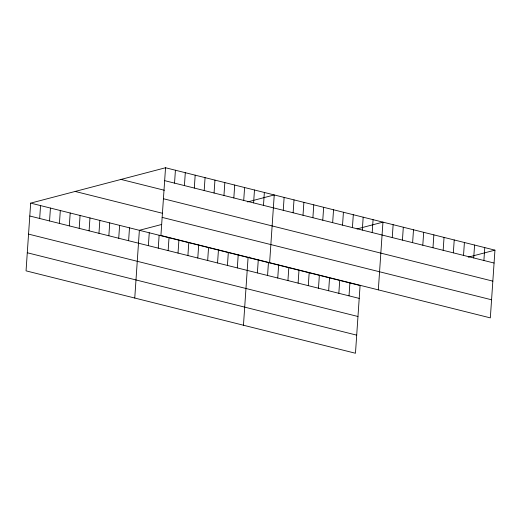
<?xml version="1.0" encoding="UTF-8"?>
<svg xmlns="http://www.w3.org/2000/svg" width="521" height="521" viewBox="0 0 521 521"><rect width="100%" height="100%" fill="white"/><g stroke="black" fill="none" stroke-linecap="round" stroke-linejoin="round"><path stroke-width="0.78" d="M30.667 203.118L26.05 270.855L355.465 353.245L360.083 285.508L30.667 203.118L165.535 167.755L494.95 250.145L490.333 317.882L160.917 235.492L165.535 167.755M39.674 218.481L40.553 205.593M49.554 220.95L50.433 208.061M59.44 223.424L60.312 210.536M69.319 225.899L70.198 213.004M79.199 228.367L80.078 215.479M89.084 230.842L89.964 217.947M98.964 233.31L99.843 220.422M108.85 235.785L109.729 222.89M118.729 238.253L119.609 225.365M128.615 240.728L129.495 227.833M134.757 298.045L139.374 230.308L161.627 224.473M148.381 245.671L149.26 232.783M158.26 248.139L159.139 235.251M168.146 250.614L169.019 237.726M174.542 183.118L175.414 170.23M178.026 253.082L178.905 240.194M184.421 185.587L185.3 172.698M187.905 255.557L188.784 242.669M194.3 188.061L195.18 175.173M197.791 258.025L198.67 245.137M204.186 190.53L205.066 177.641M207.671 260.5L208.55 247.612M214.066 193.004L214.945 180.116M217.557 262.968L218.436 250.08M223.952 195.473L224.831 182.584M227.436 265.443L228.315 252.555M233.831 197.947L234.71 185.059M237.322 267.911L238.201 255.023M243.717 200.416L244.596 187.527M243.463 325.234L248.081 257.498L249.566 257.107M253.597 202.89L254.476 190.002M257.387 272.932L258.266 260.044M263.483 205.365L264.362 192.47M267.566 275.479L268.445 262.591M269.624 262.682L274.241 194.945L247.54 201.946M277.752 278.025L278.624 265.137M283.248 210.308L284.127 197.413M287.931 280.572L288.81 267.683M293.128 212.776L294.007 199.888M298.11 283.118L298.989 270.23M303.014 215.251L303.886 202.356M308.295 285.664L309.174 272.776M312.893 217.719L313.772 204.831M322.773 220.194L323.652 207.299M318.474 288.211L319.353 275.322M332.659 222.662L333.538 209.774M328.66 290.757L329.539 277.869M342.538 225.137L343.417 212.242M338.839 293.303L339.718 280.415M352.424 227.605L353.303 214.717M349.024 295.85L349.904 282.962M362.303 230.08L363.183 217.192M372.189 232.548L373.069 219.66M378.331 289.865L382.948 222.135L356.989 228.94M392.254 237.569L393.134 224.681M402.433 240.116L403.313 227.228M412.619 242.662L413.492 229.774M422.798 245.209L423.677 232.32M432.977 247.755L433.856 234.867M443.163 250.301L444.042 237.413M453.342 252.848L454.221 239.96M463.527 255.394L464.406 242.506M473.706 257.941L474.585 245.052M483.892 260.487L484.771 247.599M468.249 257.146L494.95 250.145M164.656 180.644L494.071 263.033M121.028 179.426L164.362 190.263M163.425 198.742L492.84 281.132M75.174 191.448L162.598 213.317M162.148 217.394L491.563 299.783M29.788 216.007L359.203 298.396M28.557 234.111L357.973 316.494M27.281 252.757L356.696 335.146"/></g></svg>
